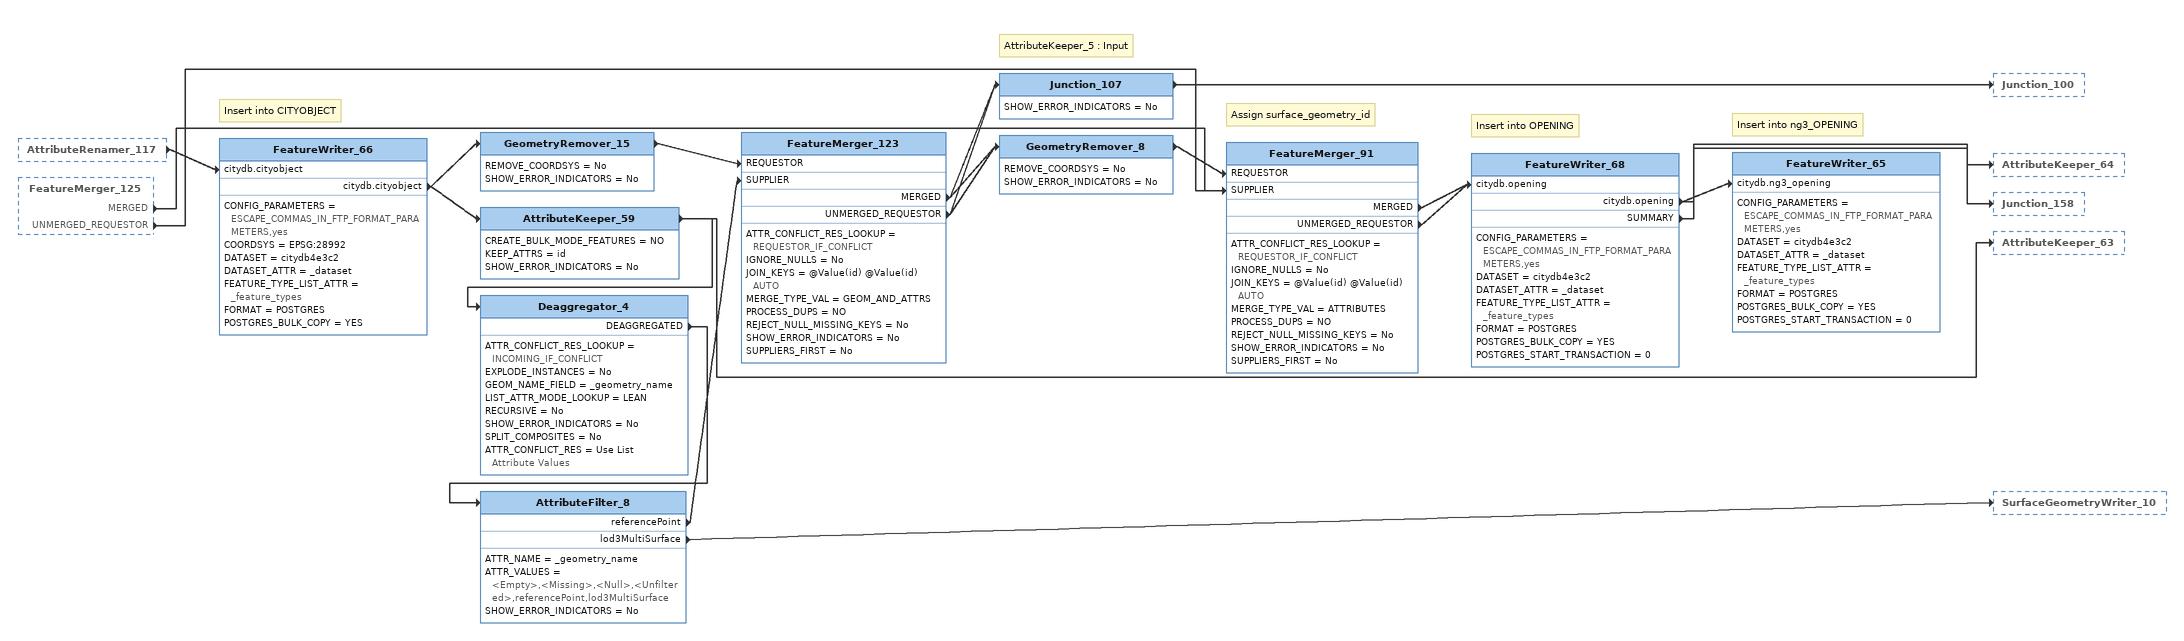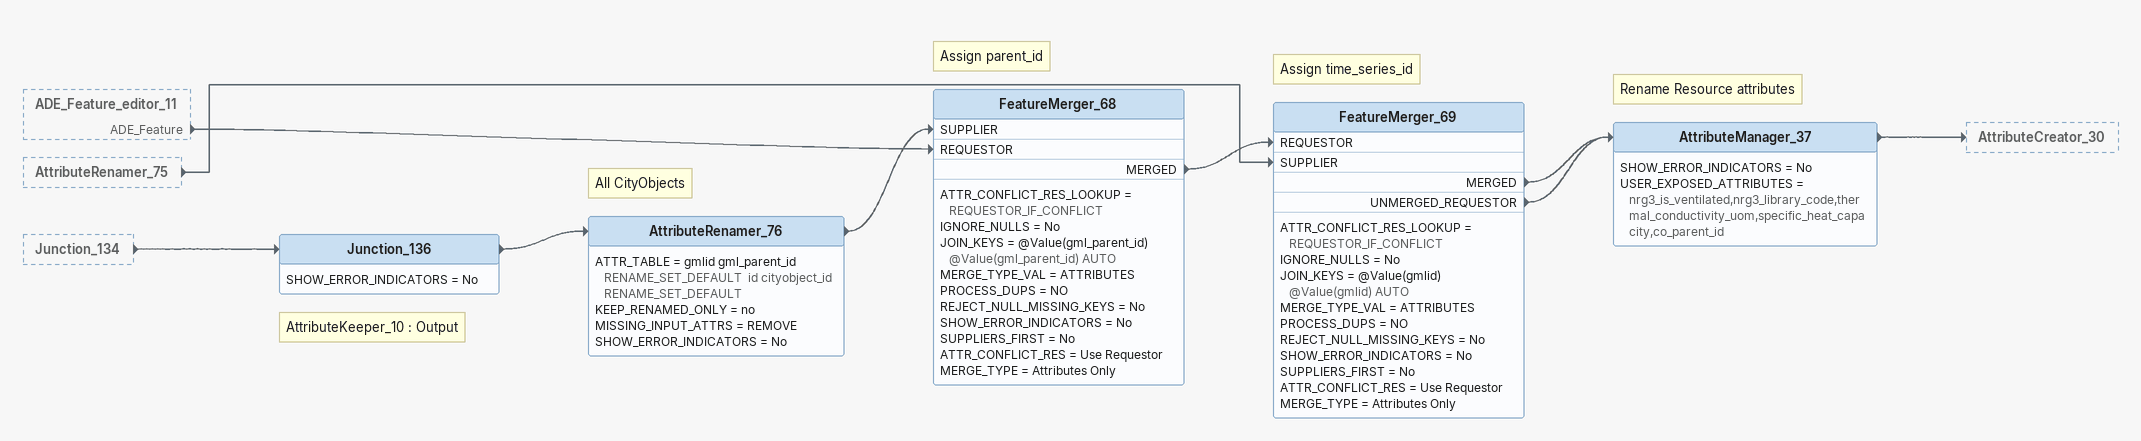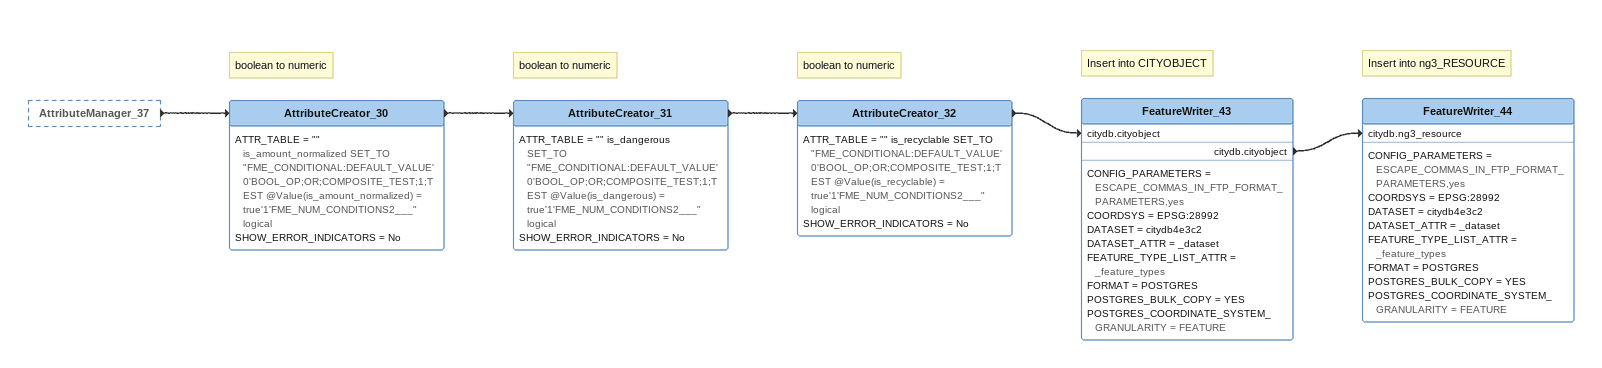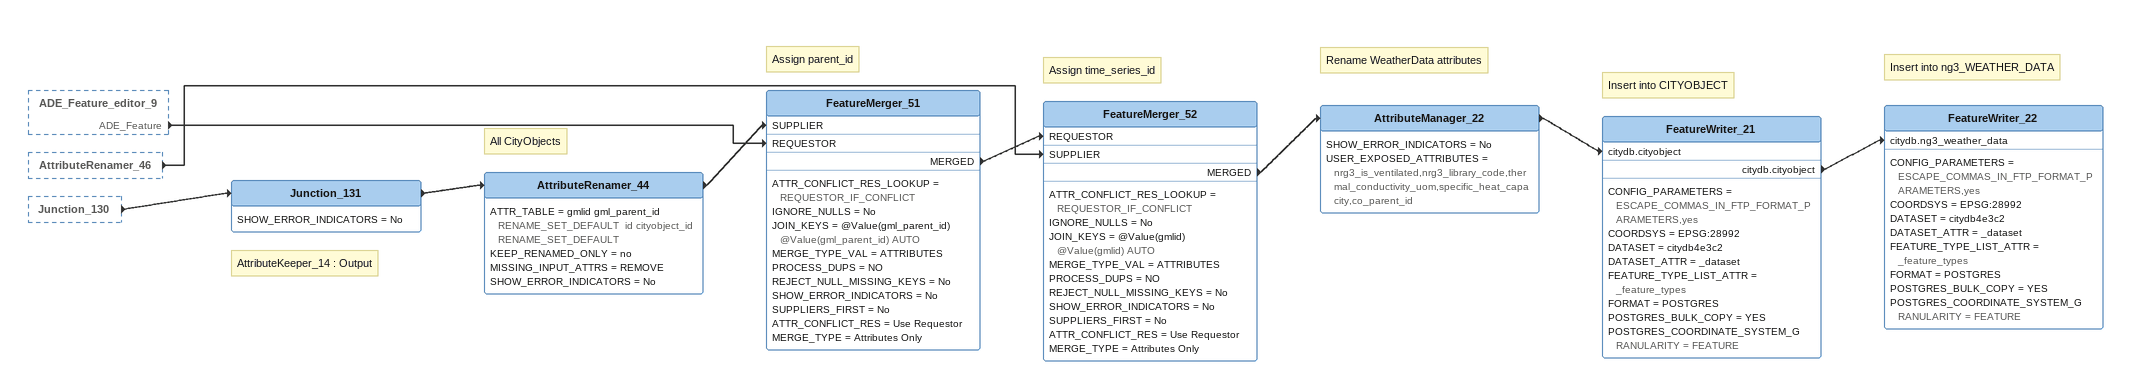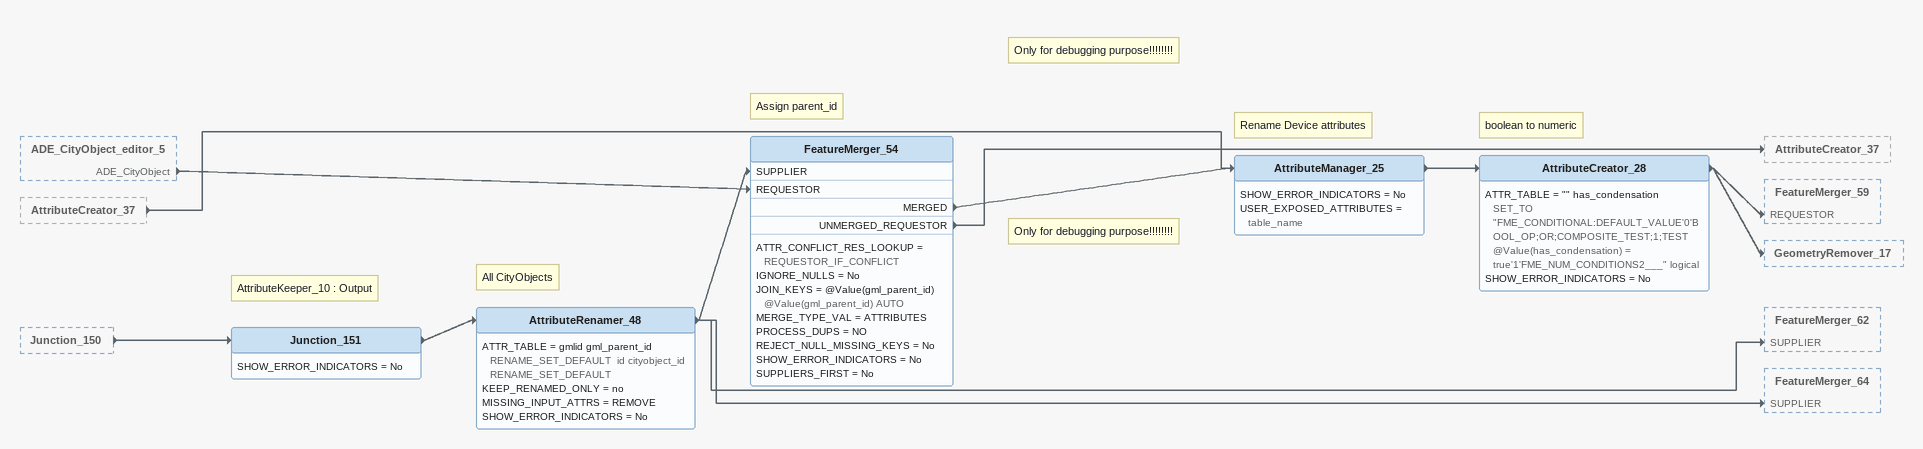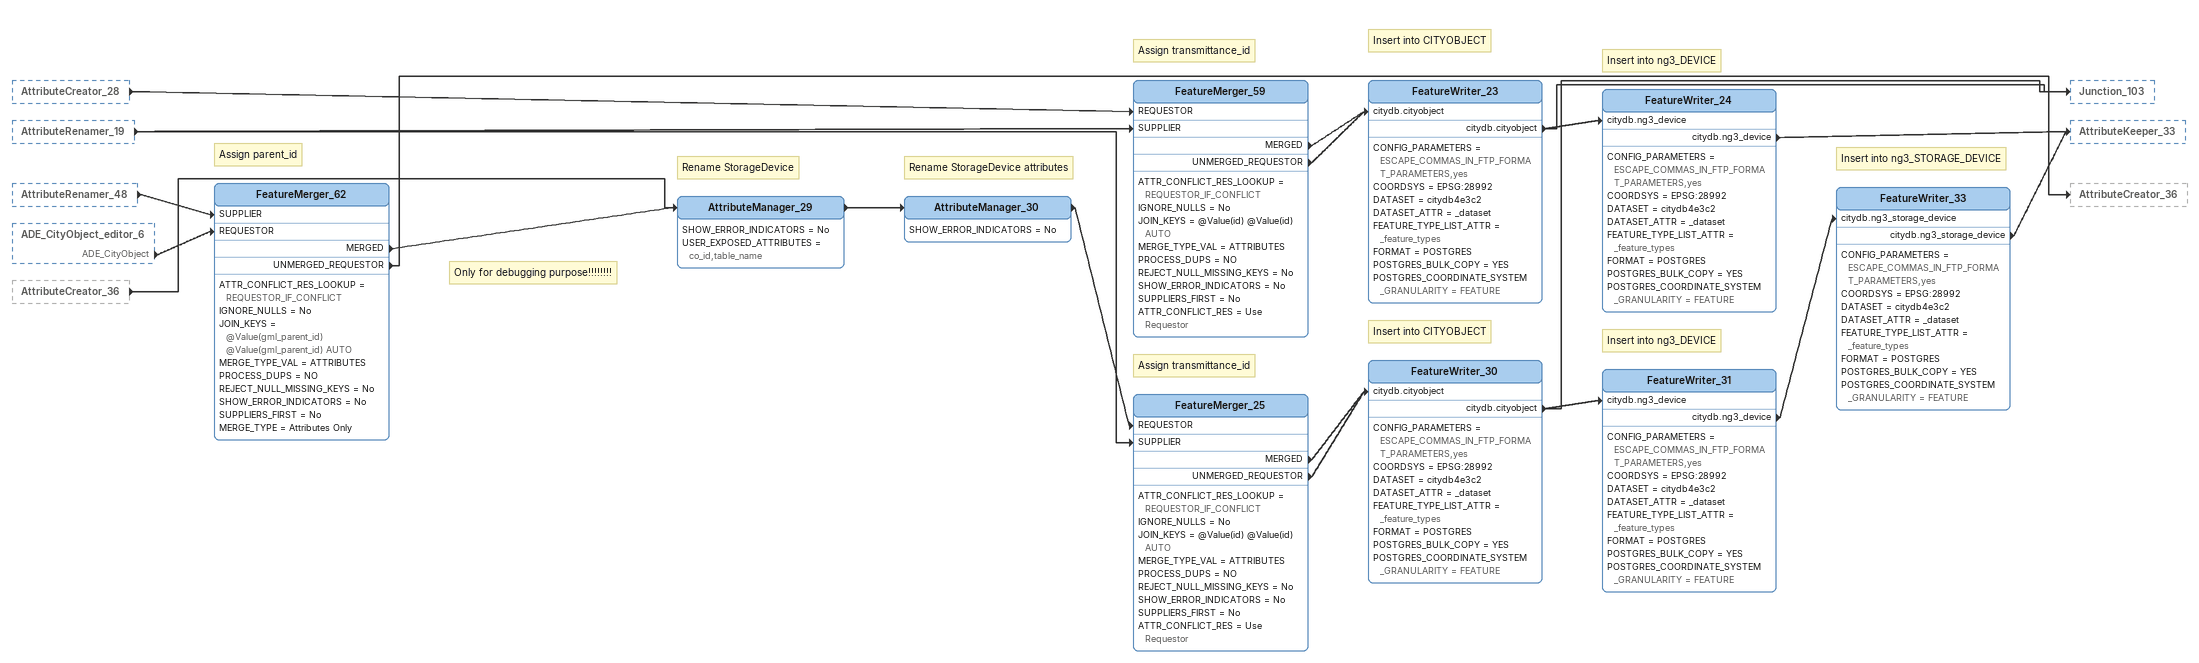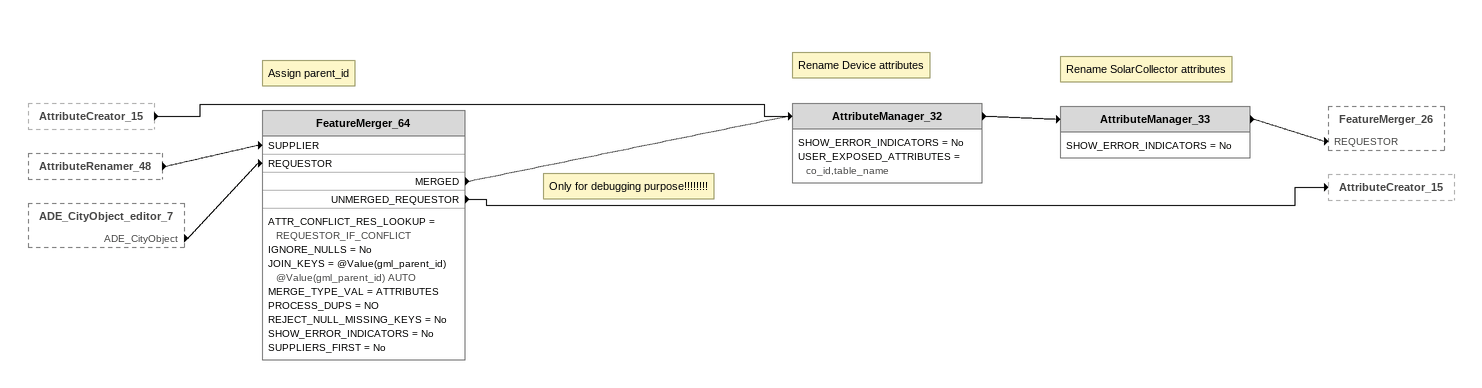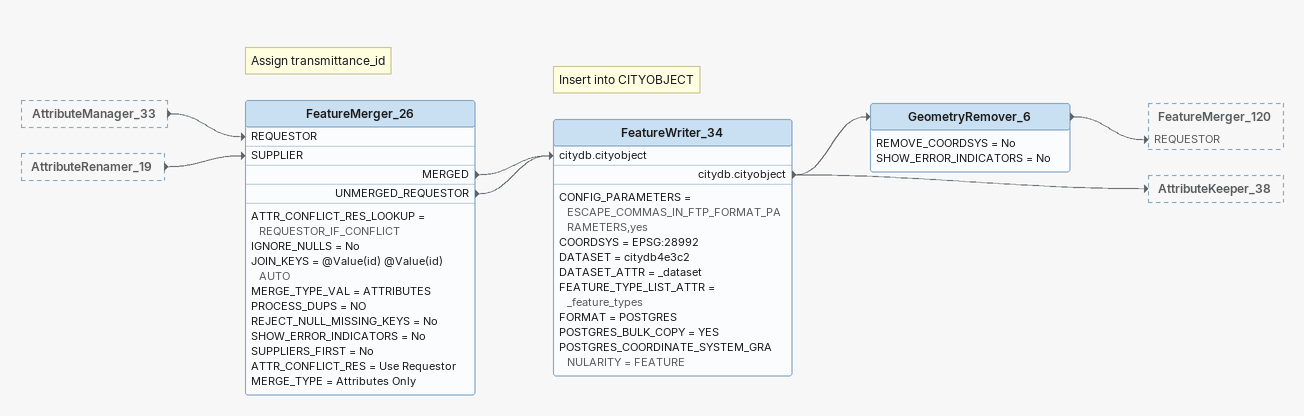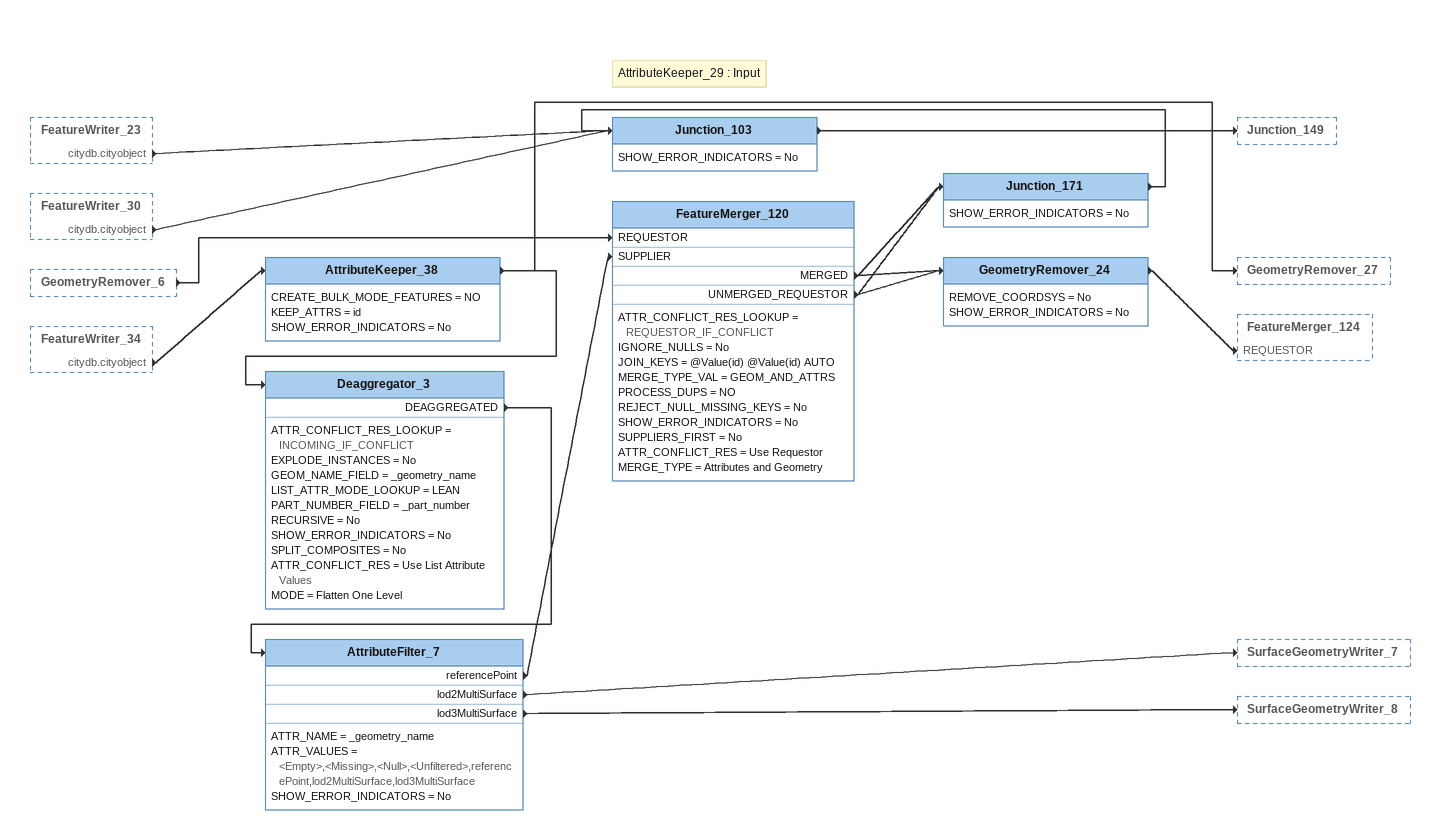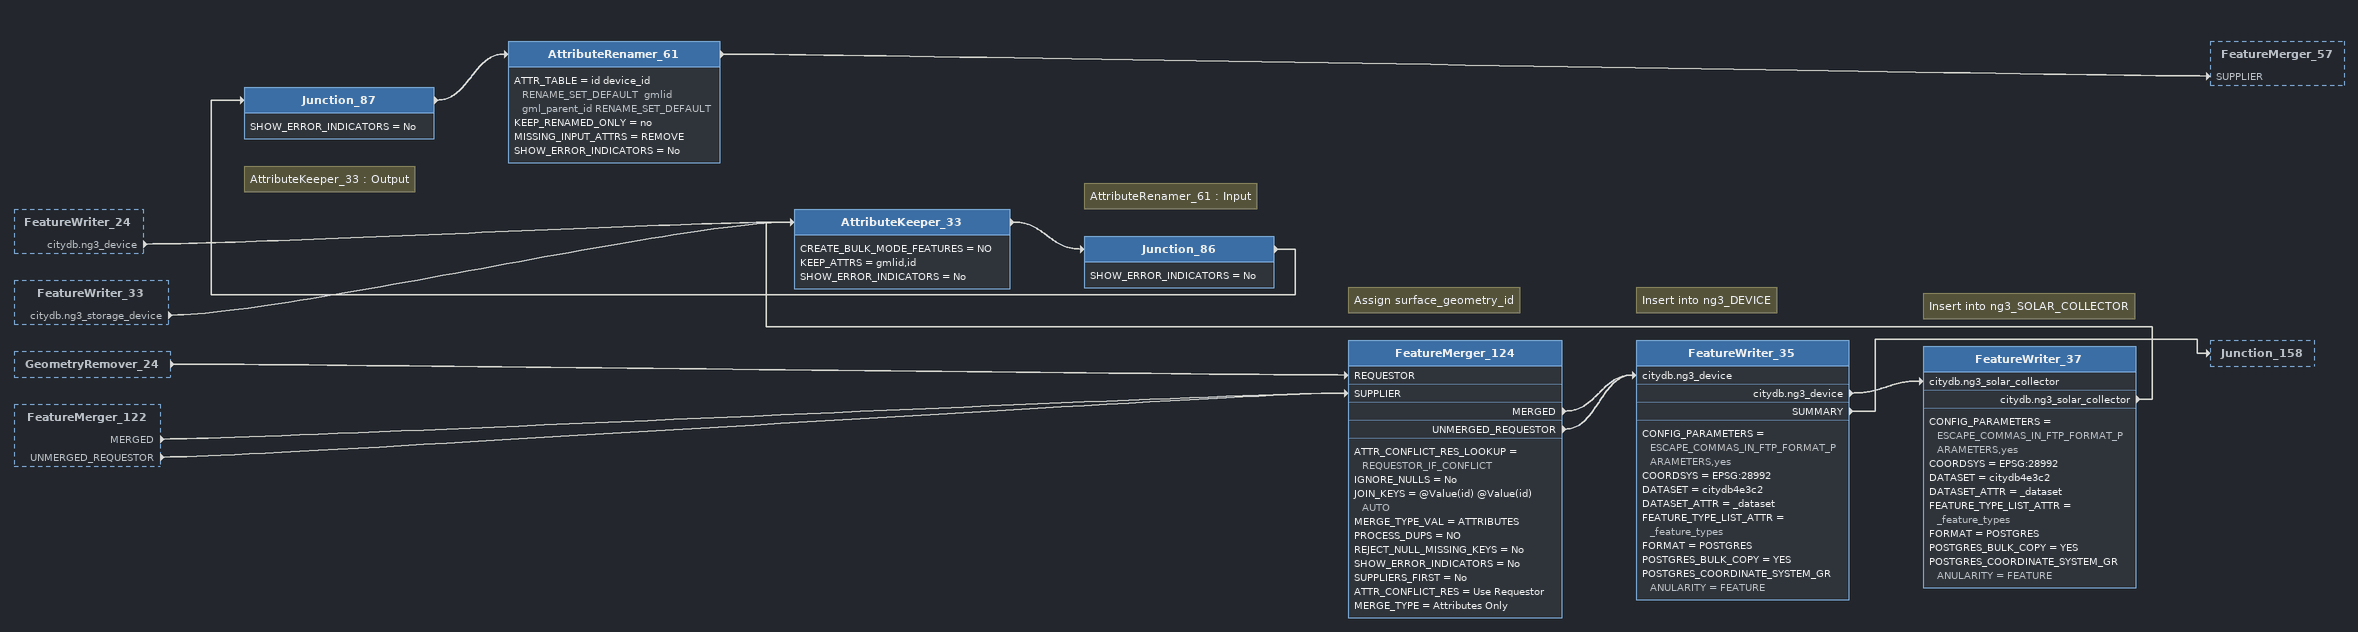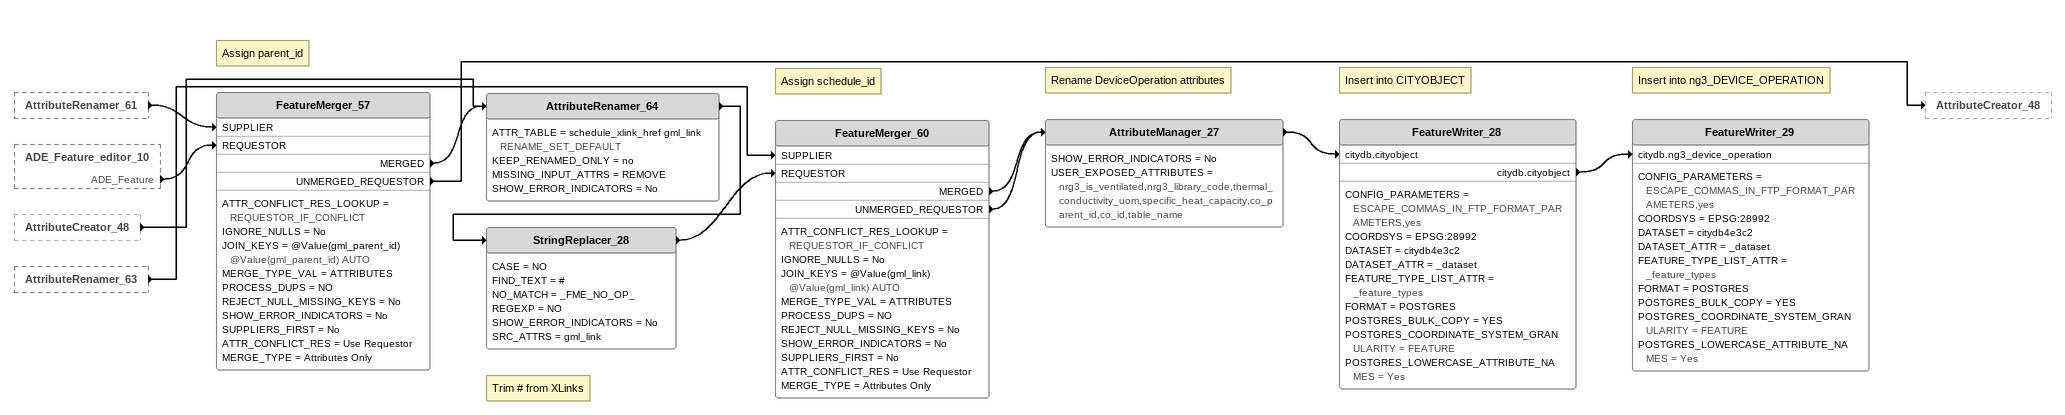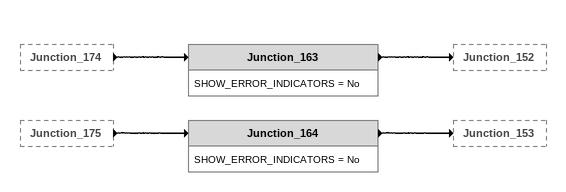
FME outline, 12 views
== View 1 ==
AttributeRenamer_117 [outside]
    -> FeatureWriter_66 [citydb.cityobject]
FeatureMerger_125 [outside]
    MERGED -> FeatureMerger_91 [SUPPLIER]
    UNMERGED_REQUESTOR -> FeatureMerger_91 [SUPPLIER]
Note: Insert into CITYOBJECT
FeatureWriter_66
    CONFIG_PARAMETERS = ESCAPE_COMMAS_IN_FTP_FORMAT_PARAMETERS,yes
    COORDSYS = EPSG:28992
    DATASET = citydb4e3c2
    DATASET_ATTR = _dataset
    FEATURE_TYPE_LIST_ATTR = _feature_types
    FORMAT = POSTGRES
    POSTGRES_BULK_COPY = YES
    citydb.cityobject -> GeometryRemover_15
    citydb.cityobject -> AttributeKeeper_59
GeometryRemover_15
    REMOVE_COORDSYS = No
    SHOW_ERROR_INDICATORS = No
    -> FeatureMerger_123 [REQUESTOR]
AttributeKeeper_59
    CREATE_BULK_MODE_FEATURES = NO
    KEEP_ATTRS = id
    SHOW_ERROR_INDICATORS = No
    -> Deaggregator_4
    -> AttributeKeeper_63
Deaggregator_4
    ATTR_CONFLICT_RES_LOOKUP = INCOMING_IF_CONFLICT
    EXPLODE_INSTANCES = No
    GEOM_NAME_FIELD = _geometry_name
    LIST_ATTR_MODE_LOOKUP = LEAN
    RECURSIVE = No
    SHOW_ERROR_INDICATORS = No
    SPLIT_COMPOSITES = No
    ATTR_CONFLICT_RES = Use List Attribute Values
    DEAGGREGATED -> AttributeFilter_8
AttributeFilter_8
    ATTR_NAME = _geometry_name
    ATTR_VALUES = <Empty>,<Missing>,<Null>,<Unfiltered>,referencePoint,lod3MultiSurface
    SHOW_ERROR_INDICATORS = No
    referencePoint -> FeatureMerger_123 [SUPPLIER]
    lod3MultiSurface -> SurfaceGeometryWriter_10
FeatureMerger_123
    ATTR_CONFLICT_RES_LOOKUP = REQUESTOR_IF_CONFLICT
    IGNORE_NULLS = No
    JOIN_KEYS = @Value(id) @Value(id) AUTO
    MERGE_TYPE_VAL = GEOM_AND_ATTRS
    PROCESS_DUPS = NO
    REJECT_NULL_MISSING_KEYS = No
    SHOW_ERROR_INDICATORS = No
    SUPPLIERS_FIRST = No
    MERGED -> GeometryRemover_8
    MERGED -> Junction_107
    UNMERGED_REQUESTOR -> GeometryRemover_8
    UNMERGED_REQUESTOR -> Junction_107
Note: AttributeKeeper_5 : Input
Junction_107
    SHOW_ERROR_INDICATORS = No
    -> Junction_100
GeometryRemover_8
    REMOVE_COORDSYS = No
    SHOW_ERROR_INDICATORS = No
    -> FeatureMerger_91 [REQUESTOR]
Note: Assign surface_geometry_id
FeatureMerger_91
    ATTR_CONFLICT_RES_LOOKUP = REQUESTOR_IF_CONFLICT
    IGNORE_NULLS = No
    JOIN_KEYS = @Value(id) @Value(id) AUTO
    MERGE_TYPE_VAL = ATTRIBUTES
    PROCESS_DUPS = NO
    REJECT_NULL_MISSING_KEYS = No
    SHOW_ERROR_INDICATORS = No
    SUPPLIERS_FIRST = No
    MERGED -> FeatureWriter_68 [citydb.opening]
    UNMERGED_REQUESTOR -> FeatureWriter_68 [citydb.opening]
Note: Insert into OPENING
FeatureWriter_68
    CONFIG_PARAMETERS = ESCAPE_COMMAS_IN_FTP_FORMAT_PARAMETERS,yes
    DATASET = citydb4e3c2
    DATASET_ATTR = _dataset
    FEATURE_TYPE_LIST_ATTR = _feature_types
    FORMAT = POSTGRES
    POSTGRES_BULK_COPY = YES
    POSTGRES_START_TRANSACTION = 0
    citydb.opening -> FeatureWriter_65 [citydb.ng3_opening]
    citydb.opening -> AttributeKeeper_64
    SUMMARY -> Junction_158
Note: Insert into ng3_OPENING
FeatureWriter_65
    CONFIG_PARAMETERS = ESCAPE_COMMAS_IN_FTP_FORMAT_PARAMETERS,yes
    DATASET = citydb4e3c2
    DATASET_ATTR = _dataset
    FEATURE_TYPE_LIST_ATTR = _feature_types
    FORMAT = POSTGRES
    POSTGRES_BULK_COPY = YES
    POSTGRES_START_TRANSACTION = 0

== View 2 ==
ADE_Feature_editor_11 [outside]
    ADE_Feature -> FeatureMerger_68 [REQUESTOR]
AttributeRenamer_75 [outside]
    -> FeatureMerger_69 [SUPPLIER]
Junction_134 [outside]
    -> Junction_136
Note: AttributeKeeper_10 : Output
Junction_136
    SHOW_ERROR_INDICATORS = No
    -> AttributeRenamer_76
Note: All CityObjects
AttributeRenamer_76
    ATTR_TABLE = gmlid gml_parent_id RENAME_SET_DEFAULT  id cityobject_id RENAME_SET_DEFAULT
    KEEP_RENAMED_ONLY = no
    MISSING_INPUT_ATTRS = REMOVE
    SHOW_ERROR_INDICATORS = No
    -> FeatureMerger_68 [SUPPLIER]
Note: Assign parent_id
FeatureMerger_68
    ATTR_CONFLICT_RES_LOOKUP = REQUESTOR_IF_CONFLICT
    IGNORE_NULLS = No
    JOIN_KEYS = @Value(gml_parent_id) @Value(gml_parent_id) AUTO
    MERGE_TYPE_VAL = ATTRIBUTES
    PROCESS_DUPS = NO
    REJECT_NULL_MISSING_KEYS = No
    SHOW_ERROR_INDICATORS = No
    SUPPLIERS_FIRST = No
    ATTR_CONFLICT_RES = Use Requestor
    MERGE_TYPE = Attributes Only
    MERGED -> FeatureMerger_69 [REQUESTOR]
Note: Assign time_series_id
FeatureMerger_69
    ATTR_CONFLICT_RES_LOOKUP = REQUESTOR_IF_CONFLICT
    IGNORE_NULLS = No
    JOIN_KEYS = @Value(gmlid) @Value(gmlid) AUTO
    MERGE_TYPE_VAL = ATTRIBUTES
    PROCESS_DUPS = NO
    REJECT_NULL_MISSING_KEYS = No
    SHOW_ERROR_INDICATORS = No
    SUPPLIERS_FIRST = No
    ATTR_CONFLICT_RES = Use Requestor
    MERGE_TYPE = Attributes Only
    MERGED -> AttributeManager_37
    UNMERGED_REQUESTOR -> AttributeManager_37
Note: Rename Resource attributes
AttributeManager_37
    SHOW_ERROR_INDICATORS = No
    USER_EXPOSED_ATTRIBUTES = nrg3_is_ventilated,nrg3_library_code,thermal_conductivity_uom,specific_heat_capacity,co_parent_id
    -> AttributeCreator_30

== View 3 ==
AttributeManager_37 [outside]
    -> AttributeCreator_30
Note: boolean to numeric
AttributeCreator_30
    ATTR_TABLE = "" is_amount_normalized SET_TO "FME_CONDITIONAL:DEFAULT_VALUE'0'BOOL_OP;OR;COMPOSITE_TEST;1;TEST @Value(is_amount_normalized) = true'1'FME_NUM_CONDITIONS2___" logical
    SHOW_ERROR_INDICATORS = No
    -> AttributeCreator_31
Note: boolean to numeric
AttributeCreator_31
    ATTR_TABLE = "" is_dangerous SET_TO "FME_CONDITIONAL:DEFAULT_VALUE'0'BOOL_OP;OR;COMPOSITE_TEST;1;TEST @Value(is_dangerous) = true'1'FME_NUM_CONDITIONS2___" logical
    SHOW_ERROR_INDICATORS = No
    -> AttributeCreator_32
Note: boolean to numeric
AttributeCreator_32
    ATTR_TABLE = "" is_recyclable SET_TO "FME_CONDITIONAL:DEFAULT_VALUE'0'BOOL_OP;OR;COMPOSITE_TEST;1;TEST @Value(is_recyclable) = true'1'FME_NUM_CONDITIONS2___" logical
    SHOW_ERROR_INDICATORS = No
    -> FeatureWriter_43 [citydb.cityobject]
Note: Insert into CITYOBJECT
FeatureWriter_43
    CONFIG_PARAMETERS = ESCAPE_COMMAS_IN_FTP_FORMAT_PARAMETERS,yes
    COORDSYS = EPSG:28992
    DATASET = citydb4e3c2
    DATASET_ATTR = _dataset
    FEATURE_TYPE_LIST_ATTR = _feature_types
    FORMAT = POSTGRES
    POSTGRES_BULK_COPY = YES
    POSTGRES_COORDINATE_SYSTEM_GRANULARITY = FEATURE
    citydb.cityobject -> FeatureWriter_44 [citydb.ng3_resource]
Note: Insert into ng3_RESOURCE
FeatureWriter_44
    CONFIG_PARAMETERS = ESCAPE_COMMAS_IN_FTP_FORMAT_PARAMETERS,yes
    COORDSYS = EPSG:28992
    DATASET = citydb4e3c2
    DATASET_ATTR = _dataset
    FEATURE_TYPE_LIST_ATTR = _feature_types
    FORMAT = POSTGRES
    POSTGRES_BULK_COPY = YES
    POSTGRES_COORDINATE_SYSTEM_GRANULARITY = FEATURE

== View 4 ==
ADE_Feature_editor_9 [outside]
    ADE_Feature -> FeatureMerger_51 [REQUESTOR]
AttributeRenamer_46 [outside]
    -> FeatureMerger_52 [SUPPLIER]
Junction_130 [outside]
    -> Junction_131
Note: AttributeKeeper_14 : Output
Junction_131
    SHOW_ERROR_INDICATORS = No
    -> AttributeRenamer_44
Note: All CityObjects
AttributeRenamer_44
    ATTR_TABLE = gmlid gml_parent_id RENAME_SET_DEFAULT  id cityobject_id RENAME_SET_DEFAULT
    KEEP_RENAMED_ONLY = no
    MISSING_INPUT_ATTRS = REMOVE
    SHOW_ERROR_INDICATORS = No
    -> FeatureMerger_51 [SUPPLIER]
Note: Assign parent_id
FeatureMerger_51
    ATTR_CONFLICT_RES_LOOKUP = REQUESTOR_IF_CONFLICT
    IGNORE_NULLS = No
    JOIN_KEYS = @Value(gml_parent_id) @Value(gml_parent_id) AUTO
    MERGE_TYPE_VAL = ATTRIBUTES
    PROCESS_DUPS = NO
    REJECT_NULL_MISSING_KEYS = No
    SHOW_ERROR_INDICATORS = No
    SUPPLIERS_FIRST = No
    ATTR_CONFLICT_RES = Use Requestor
    MERGE_TYPE = Attributes Only
    MERGED -> FeatureMerger_52 [REQUESTOR]
Note: Assign time_series_id
FeatureMerger_52
    ATTR_CONFLICT_RES_LOOKUP = REQUESTOR_IF_CONFLICT
    IGNORE_NULLS = No
    JOIN_KEYS = @Value(gmlid) @Value(gmlid) AUTO
    MERGE_TYPE_VAL = ATTRIBUTES
    PROCESS_DUPS = NO
    REJECT_NULL_MISSING_KEYS = No
    SHOW_ERROR_INDICATORS = No
    SUPPLIERS_FIRST = No
    ATTR_CONFLICT_RES = Use Requestor
    MERGE_TYPE = Attributes Only
    MERGED -> AttributeManager_22
Note: Rename WeatherData attributes
AttributeManager_22
    SHOW_ERROR_INDICATORS = No
    USER_EXPOSED_ATTRIBUTES = nrg3_is_ventilated,nrg3_library_code,thermal_conductivity_uom,specific_heat_capacity,co_parent_id
    -> FeatureWriter_21 [citydb.cityobject]
Note: Insert into CITYOBJECT
FeatureWriter_21
    CONFIG_PARAMETERS = ESCAPE_COMMAS_IN_FTP_FORMAT_PARAMETERS,yes
    COORDSYS = EPSG:28992
    DATASET = citydb4e3c2
    DATASET_ATTR = _dataset
    FEATURE_TYPE_LIST_ATTR = _feature_types
    FORMAT = POSTGRES
    POSTGRES_BULK_COPY = YES
    POSTGRES_COORDINATE_SYSTEM_GRANULARITY = FEATURE
    citydb.cityobject -> FeatureWriter_22 [citydb.ng3_weather_data]
Note: Insert into ng3_WEATHER_DATA
FeatureWriter_22
    CONFIG_PARAMETERS = ESCAPE_COMMAS_IN_FTP_FORMAT_PARAMETERS,yes
    COORDSYS = EPSG:28992
    DATASET = citydb4e3c2
    DATASET_ATTR = _dataset
    FEATURE_TYPE_LIST_ATTR = _feature_types
    FORMAT = POSTGRES
    POSTGRES_BULK_COPY = YES
    POSTGRES_COORDINATE_SYSTEM_GRANULARITY = FEATURE

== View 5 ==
ADE_CityObject_editor_5 [outside]
    ADE_CityObject -> FeatureMerger_54 [REQUESTOR]
AttributeCreator_37 [outside]
    -> AttributeManager_25
Junction_150 [outside]
    -> Junction_151
Note: AttributeKeeper_10 : Output
Junction_151
    SHOW_ERROR_INDICATORS = No
    -> AttributeRenamer_48
Note: All CityObjects
AttributeRenamer_48
    ATTR_TABLE = gmlid gml_parent_id RENAME_SET_DEFAULT  id cityobject_id RENAME_SET_DEFAULT
    KEEP_RENAMED_ONLY = no
    MISSING_INPUT_ATTRS = REMOVE
    SHOW_ERROR_INDICATORS = No
    -> FeatureMerger_54 [SUPPLIER]
    -> FeatureMerger_62 [SUPPLIER]
    -> FeatureMerger_64 [SUPPLIER]
Note: Assign parent_id
Note: Only for debugging purpose!!!!!!!!
Note: Only for debugging purpose!!!!!!!!
FeatureMerger_54
    ATTR_CONFLICT_RES_LOOKUP = REQUESTOR_IF_CONFLICT
    IGNORE_NULLS = No
    JOIN_KEYS = @Value(gml_parent_id) @Value(gml_parent_id) AUTO
    MERGE_TYPE_VAL = ATTRIBUTES
    PROCESS_DUPS = NO
    REJECT_NULL_MISSING_KEYS = No
    SHOW_ERROR_INDICATORS = No
    SUPPLIERS_FIRST = No
    MERGED -> AttributeManager_25
    UNMERGED_REQUESTOR -> AttributeCreator_37
Note: Rename Device attributes
AttributeManager_25
    SHOW_ERROR_INDICATORS = No
    USER_EXPOSED_ATTRIBUTES = table_name
    -> AttributeCreator_28
Note: boolean to numeric
AttributeCreator_28
    ATTR_TABLE = "" has_condensation SET_TO "FME_CONDITIONAL:DEFAULT_VALUE'0'BOOL_OP;OR;COMPOSITE_TEST;1;TEST @Value(has_condensation) = true'1'FME_NUM_CONDITIONS2___" logical
    SHOW_ERROR_INDICATORS = No
    -> FeatureMerger_59 [REQUESTOR]
    -> GeometryRemover_17

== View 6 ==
AttributeCreator_28 [outside]
    -> FeatureMerger_59 [REQUESTOR]
AttributeRenamer_19 [outside]
    -> FeatureMerger_25 [SUPPLIER]
    -> FeatureMerger_59 [SUPPLIER]
AttributeRenamer_48 [outside]
    -> FeatureMerger_62 [SUPPLIER]
ADE_CityObject_editor_6 [outside]
    ADE_CityObject -> FeatureMerger_62 [REQUESTOR]
AttributeCreator_36 [outside]
    -> AttributeManager_29
Note: Assign transmittance_id
FeatureMerger_59
    ATTR_CONFLICT_RES_LOOKUP = REQUESTOR_IF_CONFLICT
    IGNORE_NULLS = No
    JOIN_KEYS = @Value(id) @Value(id) AUTO
    MERGE_TYPE_VAL = ATTRIBUTES
    PROCESS_DUPS = NO
    REJECT_NULL_MISSING_KEYS = No
    SHOW_ERROR_INDICATORS = No
    SUPPLIERS_FIRST = No
    ATTR_CONFLICT_RES = Use Requestor
    MERGED -> FeatureWriter_23 [citydb.cityobject]
    UNMERGED_REQUESTOR -> FeatureWriter_23 [citydb.cityobject]
Note: Insert into CITYOBJECT
FeatureWriter_23
    CONFIG_PARAMETERS = ESCAPE_COMMAS_IN_FTP_FORMAT_PARAMETERS,yes
    COORDSYS = EPSG:28992
    DATASET = citydb4e3c2
    DATASET_ATTR = _dataset
    FEATURE_TYPE_LIST_ATTR = _feature_types
    FORMAT = POSTGRES
    POSTGRES_BULK_COPY = YES
    POSTGRES_COORDINATE_SYSTEM_GRANULARITY = FEATURE
    citydb.cityobject -> FeatureWriter_24 [citydb.ng3_device]
    citydb.cityobject -> Junction_103
Note: Insert into ng3_DEVICE
FeatureWriter_24
    CONFIG_PARAMETERS = ESCAPE_COMMAS_IN_FTP_FORMAT_PARAMETERS,yes
    COORDSYS = EPSG:28992
    DATASET = citydb4e3c2
    DATASET_ATTR = _dataset
    FEATURE_TYPE_LIST_ATTR = _feature_types
    FORMAT = POSTGRES
    POSTGRES_BULK_COPY = YES
    POSTGRES_COORDINATE_SYSTEM_GRANULARITY = FEATURE
    citydb.ng3_device -> AttributeKeeper_33
Note: Assign parent_id
Note: Only for debugging purpose!!!!!!!!
FeatureMerger_62
    ATTR_CONFLICT_RES_LOOKUP = REQUESTOR_IF_CONFLICT
    IGNORE_NULLS = No
    JOIN_KEYS = @Value(gml_parent_id) @Value(gml_parent_id) AUTO
    MERGE_TYPE_VAL = ATTRIBUTES
    PROCESS_DUPS = NO
    REJECT_NULL_MISSING_KEYS = No
    SHOW_ERROR_INDICATORS = No
    SUPPLIERS_FIRST = No
    MERGE_TYPE = Attributes Only
    MERGED -> AttributeManager_29
    UNMERGED_REQUESTOR -> AttributeCreator_36
Note: Rename StorageDevice
AttributeManager_29
    SHOW_ERROR_INDICATORS = No
    USER_EXPOSED_ATTRIBUTES = co_id,table_name
    -> AttributeManager_30
Note: Rename StorageDevice attributes
AttributeManager_30
    SHOW_ERROR_INDICATORS = No
    -> FeatureMerger_25 [REQUESTOR]
Note: Assign transmittance_id
FeatureMerger_25
    ATTR_CONFLICT_RES_LOOKUP = REQUESTOR_IF_CONFLICT
    IGNORE_NULLS = No
    JOIN_KEYS = @Value(id) @Value(id) AUTO
    MERGE_TYPE_VAL = ATTRIBUTES
    PROCESS_DUPS = NO
    REJECT_NULL_MISSING_KEYS = No
    SHOW_ERROR_INDICATORS = No
    SUPPLIERS_FIRST = No
    ATTR_CONFLICT_RES = Use Requestor
    MERGED -> FeatureWriter_30 [citydb.cityobject]
    UNMERGED_REQUESTOR -> FeatureWriter_30 [citydb.cityobject]
Note: Insert into CITYOBJECT
FeatureWriter_30
    CONFIG_PARAMETERS = ESCAPE_COMMAS_IN_FTP_FORMAT_PARAMETERS,yes
    COORDSYS = EPSG:28992
    DATASET = citydb4e3c2
    DATASET_ATTR = _dataset
    FEATURE_TYPE_LIST_ATTR = _feature_types
    FORMAT = POSTGRES
    POSTGRES_BULK_COPY = YES
    POSTGRES_COORDINATE_SYSTEM_GRANULARITY = FEATURE
    citydb.cityobject -> FeatureWriter_31 [citydb.ng3_device]
    citydb.cityobject -> Junction_103
Note: Insert into ng3_DEVICE
FeatureWriter_31
    CONFIG_PARAMETERS = ESCAPE_COMMAS_IN_FTP_FORMAT_PARAMETERS,yes
    COORDSYS = EPSG:28992
    DATASET = citydb4e3c2
    DATASET_ATTR = _dataset
    FEATURE_TYPE_LIST_ATTR = _feature_types
    FORMAT = POSTGRES
    POSTGRES_BULK_COPY = YES
    POSTGRES_COORDINATE_SYSTEM_GRANULARITY = FEATURE
    citydb.ng3_device -> FeatureWriter_33 [citydb.ng3_storage_device]
Note: Insert into ng3_STORAGE_DEVICE
FeatureWriter_33
    CONFIG_PARAMETERS = ESCAPE_COMMAS_IN_FTP_FORMAT_PARAMETERS,yes
    COORDSYS = EPSG:28992
    DATASET = citydb4e3c2
    DATASET_ATTR = _dataset
    FEATURE_TYPE_LIST_ATTR = _feature_types
    FORMAT = POSTGRES
    POSTGRES_BULK_COPY = YES
    POSTGRES_COORDINATE_SYSTEM_GRANULARITY = FEATURE
    citydb.ng3_storage_device -> AttributeKeeper_33

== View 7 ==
AttributeCreator_15 [outside]
    -> AttributeManager_32
AttributeRenamer_48 [outside]
    -> FeatureMerger_64 [SUPPLIER]
ADE_CityObject_editor_7 [outside]
    ADE_CityObject -> FeatureMerger_64 [REQUESTOR]
Note: Assign parent_id
Note: Only for debugging purpose!!!!!!!!
FeatureMerger_64
    ATTR_CONFLICT_RES_LOOKUP = REQUESTOR_IF_CONFLICT
    IGNORE_NULLS = No
    JOIN_KEYS = @Value(gml_parent_id) @Value(gml_parent_id) AUTO
    MERGE_TYPE_VAL = ATTRIBUTES
    PROCESS_DUPS = NO
    REJECT_NULL_MISSING_KEYS = No
    SHOW_ERROR_INDICATORS = No
    SUPPLIERS_FIRST = No
    MERGED -> AttributeManager_32
    UNMERGED_REQUESTOR -> AttributeCreator_15
Note: Rename Device attributes
AttributeManager_32
    SHOW_ERROR_INDICATORS = No
    USER_EXPOSED_ATTRIBUTES = co_id,table_name
    -> AttributeManager_33
Note: Rename SolarCollector attributes
AttributeManager_33
    SHOW_ERROR_INDICATORS = No
    -> FeatureMerger_26 [REQUESTOR]

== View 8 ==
AttributeManager_33 [outside]
    -> FeatureMerger_26 [REQUESTOR]
AttributeRenamer_19 [outside]
    -> FeatureMerger_26 [SUPPLIER]
Note: Assign transmittance_id
FeatureMerger_26
    ATTR_CONFLICT_RES_LOOKUP = REQUESTOR_IF_CONFLICT
    IGNORE_NULLS = No
    JOIN_KEYS = @Value(id) @Value(id) AUTO
    MERGE_TYPE_VAL = ATTRIBUTES
    PROCESS_DUPS = NO
    REJECT_NULL_MISSING_KEYS = No
    SHOW_ERROR_INDICATORS = No
    SUPPLIERS_FIRST = No
    ATTR_CONFLICT_RES = Use Requestor
    MERGE_TYPE = Attributes Only
    MERGED -> FeatureWriter_34 [citydb.cityobject]
    UNMERGED_REQUESTOR -> FeatureWriter_34 [citydb.cityobject]
Note: Insert into CITYOBJECT
FeatureWriter_34
    CONFIG_PARAMETERS = ESCAPE_COMMAS_IN_FTP_FORMAT_PARAMETERS,yes
    COORDSYS = EPSG:28992
    DATASET = citydb4e3c2
    DATASET_ATTR = _dataset
    FEATURE_TYPE_LIST_ATTR = _feature_types
    FORMAT = POSTGRES
    POSTGRES_BULK_COPY = YES
    POSTGRES_COORDINATE_SYSTEM_GRANULARITY = FEATURE
    citydb.cityobject -> GeometryRemover_6
    citydb.cityobject -> AttributeKeeper_38
GeometryRemover_6
    REMOVE_COORDSYS = No
    SHOW_ERROR_INDICATORS = No
    -> FeatureMerger_120 [REQUESTOR]

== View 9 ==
FeatureWriter_23 [outside]
    citydb.cityobject -> Junction_103
FeatureWriter_30 [outside]
    citydb.cityobject -> Junction_103
GeometryRemover_6 [outside]
    -> FeatureMerger_120 [REQUESTOR]
FeatureWriter_34 [outside]
    citydb.cityobject -> AttributeKeeper_38
AttributeKeeper_38
    CREATE_BULK_MODE_FEATURES = NO
    KEEP_ATTRS = id
    SHOW_ERROR_INDICATORS = No
    -> Deaggregator_3
    -> GeometryRemover_27
Deaggregator_3
    ATTR_CONFLICT_RES_LOOKUP = INCOMING_IF_CONFLICT
    EXPLODE_INSTANCES = No
    GEOM_NAME_FIELD = _geometry_name
    LIST_ATTR_MODE_LOOKUP = LEAN
    PART_NUMBER_FIELD = _part_number
    RECURSIVE = No
    SHOW_ERROR_INDICATORS = No
    SPLIT_COMPOSITES = No
    ATTR_CONFLICT_RES = Use List Attribute Values
    MODE = Flatten One Level
    DEAGGREGATED -> AttributeFilter_7
AttributeFilter_7
    ATTR_NAME = _geometry_name
    ATTR_VALUES = <Empty>,<Missing>,<Null>,<Unfiltered>,referencePoint,lod2MultiSurface,lod3MultiSurface
    SHOW_ERROR_INDICATORS = No
    referencePoint -> FeatureMerger_120 [SUPPLIER]
    lod2MultiSurface -> SurfaceGeometryWriter_7
    lod3MultiSurface -> SurfaceGeometryWriter_8
FeatureMerger_120
    ATTR_CONFLICT_RES_LOOKUP = REQUESTOR_IF_CONFLICT
    IGNORE_NULLS = No
    JOIN_KEYS = @Value(id) @Value(id) AUTO
    MERGE_TYPE_VAL = GEOM_AND_ATTRS
    PROCESS_DUPS = NO
    REJECT_NULL_MISSING_KEYS = No
    SHOW_ERROR_INDICATORS = No
    SUPPLIERS_FIRST = No
    ATTR_CONFLICT_RES = Use Requestor
    MERGE_TYPE = Attributes and Geometry
    MERGED -> GeometryRemover_24
    MERGED -> Junction_171
    UNMERGED_REQUESTOR -> GeometryRemover_24
    UNMERGED_REQUESTOR -> Junction_171
Junction_171
    SHOW_ERROR_INDICATORS = No
    -> Junction_103
Note: AttributeKeeper_29 : Input
Junction_103
    SHOW_ERROR_INDICATORS = No
    -> Junction_149
GeometryRemover_24
    REMOVE_COORDSYS = No
    SHOW_ERROR_INDICATORS = No
    -> FeatureMerger_124 [REQUESTOR]

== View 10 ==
FeatureWriter_24 [outside]
    citydb.ng3_device -> AttributeKeeper_33
FeatureWriter_33 [outside]
    citydb.ng3_storage_device -> AttributeKeeper_33
GeometryRemover_24 [outside]
    -> FeatureMerger_124 [REQUESTOR]
FeatureMerger_122 [outside]
    MERGED -> FeatureMerger_124 [SUPPLIER]
    UNMERGED_REQUESTOR -> FeatureMerger_124 [SUPPLIER]
Note: Assign surface_geometry_id
FeatureMerger_124
    ATTR_CONFLICT_RES_LOOKUP = REQUESTOR_IF_CONFLICT
    IGNORE_NULLS = No
    JOIN_KEYS = @Value(id) @Value(id) AUTO
    MERGE_TYPE_VAL = ATTRIBUTES
    PROCESS_DUPS = NO
    REJECT_NULL_MISSING_KEYS = No
    SHOW_ERROR_INDICATORS = No
    SUPPLIERS_FIRST = No
    ATTR_CONFLICT_RES = Use Requestor
    MERGE_TYPE = Attributes Only
    MERGED -> FeatureWriter_35 [citydb.ng3_device]
    UNMERGED_REQUESTOR -> FeatureWriter_35 [citydb.ng3_device]
Note: Insert into ng3_DEVICE
FeatureWriter_35
    CONFIG_PARAMETERS = ESCAPE_COMMAS_IN_FTP_FORMAT_PARAMETERS,yes
    COORDSYS = EPSG:28992
    DATASET = citydb4e3c2
    DATASET_ATTR = _dataset
    FEATURE_TYPE_LIST_ATTR = _feature_types
    FORMAT = POSTGRES
    POSTGRES_BULK_COPY = YES
    POSTGRES_COORDINATE_SYSTEM_GRANULARITY = FEATURE
    citydb.ng3_device -> FeatureWriter_37 [citydb.ng3_solar_collector]
    SUMMARY -> Junction_158
Note: Insert into ng3_SOLAR_COLLECTOR
FeatureWriter_37
    CONFIG_PARAMETERS = ESCAPE_COMMAS_IN_FTP_FORMAT_PARAMETERS,yes
    COORDSYS = EPSG:28992
    DATASET = citydb4e3c2
    DATASET_ATTR = _dataset
    FEATURE_TYPE_LIST_ATTR = _feature_types
    FORMAT = POSTGRES
    POSTGRES_BULK_COPY = YES
    POSTGRES_COORDINATE_SYSTEM_GRANULARITY = FEATURE
    citydb.ng3_solar_collector -> AttributeKeeper_33
AttributeKeeper_33
    CREATE_BULK_MODE_FEATURES = NO
    KEEP_ATTRS = gmlid,id
    SHOW_ERROR_INDICATORS = No
    -> Junction_86
Note: AttributeRenamer_61 : Input
Junction_86
    SHOW_ERROR_INDICATORS = No
    -> Junction_87
Note: AttributeKeeper_33 : Output
Junction_87
    SHOW_ERROR_INDICATORS = No
    -> AttributeRenamer_61
AttributeRenamer_61
    ATTR_TABLE = id device_id RENAME_SET_DEFAULT  gmlid gml_parent_id RENAME_SET_DEFAULT
    KEEP_RENAMED_ONLY = no
    MISSING_INPUT_ATTRS = REMOVE
    SHOW_ERROR_INDICATORS = No
    -> FeatureMerger_57 [SUPPLIER]

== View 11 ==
AttributeRenamer_61 [outside]
    -> FeatureMerger_57 [SUPPLIER]
ADE_Feature_editor_10 [outside]
    ADE_Feature -> FeatureMerger_57 [REQUESTOR]
AttributeCreator_48 [outside]
    -> AttributeRenamer_64
AttributeRenamer_63 [outside]
    -> FeatureMerger_60 [SUPPLIER]
Note: Assign parent_id
FeatureMerger_57
    ATTR_CONFLICT_RES_LOOKUP = REQUESTOR_IF_CONFLICT
    IGNORE_NULLS = No
    JOIN_KEYS = @Value(gml_parent_id) @Value(gml_parent_id) AUTO
    MERGE_TYPE_VAL = ATTRIBUTES
    PROCESS_DUPS = NO
    REJECT_NULL_MISSING_KEYS = No
    SHOW_ERROR_INDICATORS = No
    SUPPLIERS_FIRST = No
    ATTR_CONFLICT_RES = Use Requestor
    MERGE_TYPE = Attributes Only
    MERGED -> AttributeRenamer_64
    UNMERGED_REQUESTOR -> AttributeCreator_48
AttributeRenamer_64
    ATTR_TABLE = schedule_xlink_href gml_link RENAME_SET_DEFAULT
    KEEP_RENAMED_ONLY = no
    MISSING_INPUT_ATTRS = REMOVE
    SHOW_ERROR_INDICATORS = No
    -> StringReplacer_28
Note: Trim # from XLinks
StringReplacer_28
    CASE = NO
    FIND_TEXT = #
    NO_MATCH = _FME_NO_OP_
    REGEXP = NO
    SHOW_ERROR_INDICATORS = No
    SRC_ATTRS = gml_link
    -> FeatureMerger_60 [REQUESTOR]
Note: Assign schedule_id
FeatureMerger_60
    ATTR_CONFLICT_RES_LOOKUP = REQUESTOR_IF_CONFLICT
    IGNORE_NULLS = No
    JOIN_KEYS = @Value(gml_link) @Value(gml_link) AUTO
    MERGE_TYPE_VAL = ATTRIBUTES
    PROCESS_DUPS = NO
    REJECT_NULL_MISSING_KEYS = No
    SHOW_ERROR_INDICATORS = No
    SUPPLIERS_FIRST = No
    ATTR_CONFLICT_RES = Use Requestor
    MERGE_TYPE = Attributes Only
    MERGED -> AttributeManager_27
    UNMERGED_REQUESTOR -> AttributeManager_27
Note: Rename DeviceOperation attributes
AttributeManager_27
    SHOW_ERROR_INDICATORS = No
    USER_EXPOSED_ATTRIBUTES = nrg3_is_ventilated,nrg3_library_code,thermal_conductivity_uom,specific_heat_capacity,co_parent_id,co_id,table_name
    -> FeatureWriter_28 [citydb.cityobject]
Note: Insert into CITYOBJECT
FeatureWriter_28
    CONFIG_PARAMETERS = ESCAPE_COMMAS_IN_FTP_FORMAT_PARAMETERS,yes
    COORDSYS = EPSG:28992
    DATASET = citydb4e3c2
    DATASET_ATTR = _dataset
    FEATURE_TYPE_LIST_ATTR = _feature_types
    FORMAT = POSTGRES
    POSTGRES_BULK_COPY = YES
    POSTGRES_COORDINATE_SYSTEM_GRANULARITY = FEATURE
    POSTGRES_LOWERCASE_ATTRIBUTE_NAMES = Yes
    citydb.cityobject -> FeatureWriter_29 [citydb.ng3_device_operation]
Note: Insert into ng3_DEVICE_OPERATION
FeatureWriter_29
    CONFIG_PARAMETERS = ESCAPE_COMMAS_IN_FTP_FORMAT_PARAMETERS,yes
    COORDSYS = EPSG:28992
    DATASET = citydb4e3c2
    DATASET_ATTR = _dataset
    FEATURE_TYPE_LIST_ATTR = _feature_types
    FORMAT = POSTGRES
    POSTGRES_BULK_COPY = YES
    POSTGRES_COORDINATE_SYSTEM_GRANULARITY = FEATURE
    POSTGRES_LOWERCASE_ATTRIBUTE_NAMES = Yes

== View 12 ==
Junction_174 [outside]
    -> Junction_163
Junction_175 [outside]
    -> Junction_164
Junction_163
    SHOW_ERROR_INDICATORS = No
    -> Junction_152
Junction_164
    SHOW_ERROR_INDICATORS = No
    -> Junction_153
